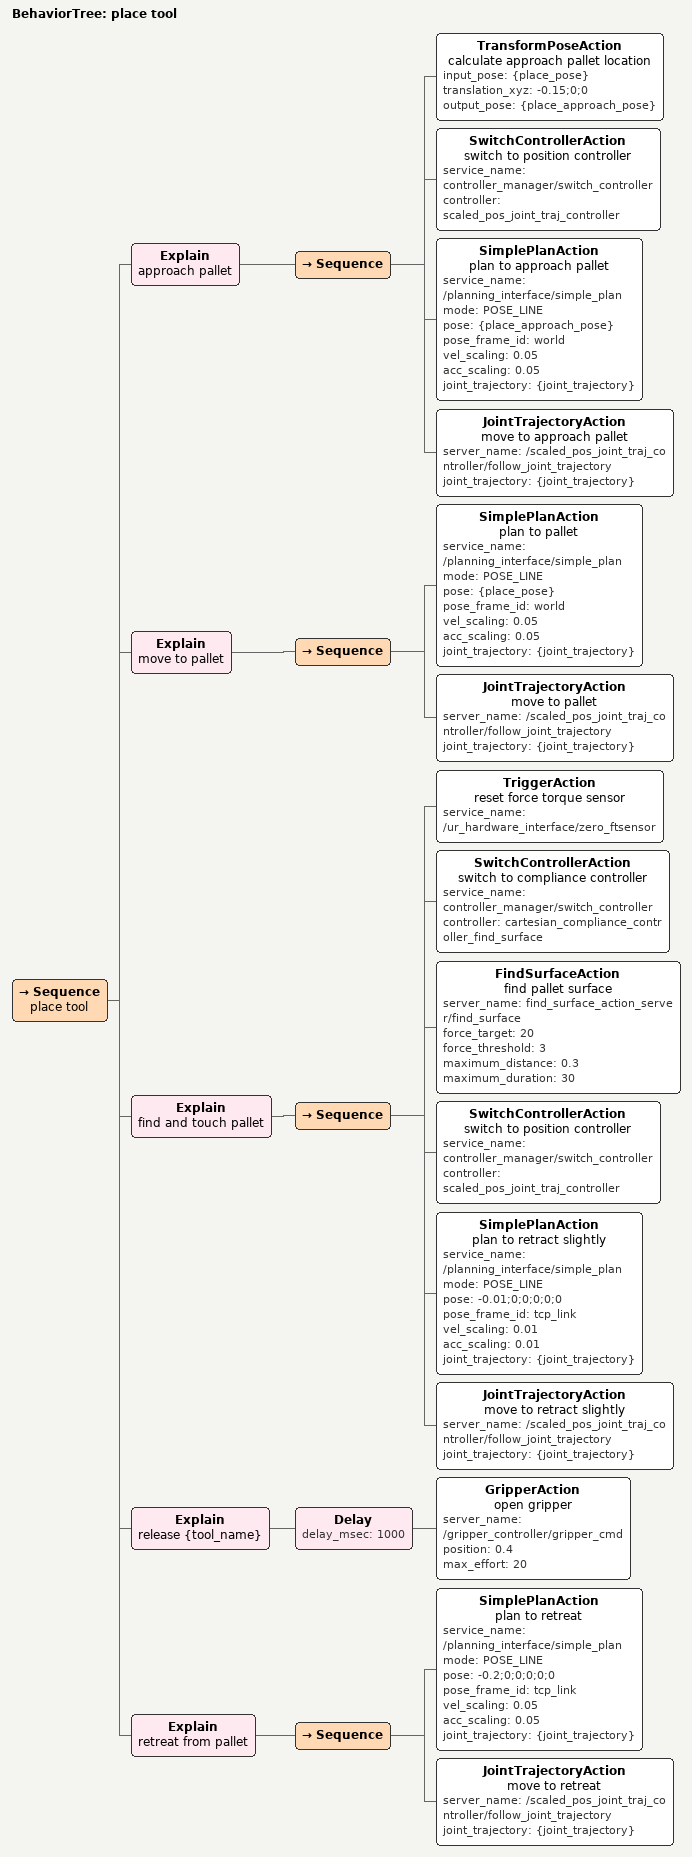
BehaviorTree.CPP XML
<root>
    <!--
    inputs:
      - tool_name
      - place_pose
  -->
    <BehaviorTree ID="place tool">

        <Sequence name="place tool">

            <Explain name="approach pallet">
                <Sequence>
                    <!-- calculate approach tool-->
                    <TransformPoseAction
                        name="calculate approach pallet location"
                        input_pose="{place_pose}"
                        translation_xyz="-0.15;0;0"
                        output_pose="{place_approach_pose}"
                    />

                    <!-- position control -->
                    <SwitchControllerAction
                        name="switch to position controller"
                        service_name="controller_manager/switch_controller"
                        controller="scaled_pos_joint_traj_controller"
                    />
                    <!-- plan to approach latch -->
                    <SimplePlanAction
                        name="plan to approach pallet"
                        service_name="/planning_interface/simple_plan"
                        mode="POSE_LINE"
                        pose="{place_approach_pose}"
                        pose_frame_id="world"
                        vel_scaling="0.05"
                        acc_scaling="0.05"
                        joint_trajectory="{joint_trajectory}"
                    />
                    <!-- move to approach latch -->
                    <JointTrajectoryAction
                        name="move to approach pallet"
                        server_name="/scaled_pos_joint_traj_controller/follow_joint_trajectory"
                        joint_trajectory="{joint_trajectory}"
                    />
                </Sequence>
            </Explain>

            <Explain name="move to pallet">
                <Sequence>
                    <!-- plan to tool -->
                    <SimplePlanAction
                        name="plan to pallet"
                        service_name="/planning_interface/simple_plan"
                        mode="POSE_LINE"
                        pose="{place_pose}"
                        pose_frame_id="world"
                        vel_scaling="0.05"
                        acc_scaling="0.05"
                        joint_trajectory="{joint_trajectory}"
                    />
                    <!-- move to latch -->
                    <JointTrajectoryAction
                        name="move to pallet"
                        server_name="/scaled_pos_joint_traj_controller/follow_joint_trajectory"
                        joint_trajectory="{joint_trajectory}"
                    />
                </Sequence>
            </Explain>

            <Explain name="find and touch pallet">
                <Sequence>
                    <!-- zero ft sensor -->
                    <TriggerAction
                        name="reset force torque sensor"
                        service_name="/ur_hardware_interface/zero_ftsensor"
                    />
                    <!-- switch to find surface controller -->
                    <SwitchControllerAction
                        name="switch to compliance controller"
                        service_name="controller_manager/switch_controller"
                        controller="cartesian_compliance_controller_find_surface"
                    />
                    <!-- find surface -->
                    <FindSurfaceAction
                        name="find pallet surface"
                        server_name="find_surface_action_server/find_surface"
                        force_target="20"
                        force_threshold="3"
                        maximum_distance="0.3"
                        maximum_duration="30"
                    />
                    <!-- switch to joint traj ctrl -->
                    <SwitchControllerAction
                        name="switch to position controller"
                        service_name="controller_manager/switch_controller"
                        controller="scaled_pos_joint_traj_controller"
                    />
                    <!-- plan to retract-->
                    <SimplePlanAction
                        name="plan to retract slightly"
                        service_name="/planning_interface/simple_plan"
                        mode="POSE_LINE"
                        pose="-0.01;0;0;0;0;0"
                        pose_frame_id="tcp_link"
                        vel_scaling="0.01"
                        acc_scaling="0.01"
                        joint_trajectory="{joint_trajectory}"
                    />
                    <!-- move to retract -->
                    <JointTrajectoryAction
                        name="move to retract slightly"
                        server_name="/scaled_pos_joint_traj_controller/follow_joint_trajectory"
                        joint_trajectory="{joint_trajectory}"
                    />

                </Sequence>
            </Explain>

            <Explain name="release {tool_name}">
                <Delay delay_msec="1000">
                    <!-- open gripper -->
                    <GripperAction
                        name="open gripper"
                        server_name="/gripper_controller/gripper_cmd"
                        position="0.4"
                        max_effort="20"
                    />
                </Delay>
            </Explain>

            <Explain name="retreat from pallet">
                <Sequence>
                    <!-- plan to approach latch -->
                    <SimplePlanAction
                        name="plan to retreat"
                        service_name="/planning_interface/simple_plan"
                        mode="POSE_LINE"
                        pose="-0.2;0;0;0;0;0"
                        pose_frame_id="tcp_link"
                        vel_scaling="0.05"
                        acc_scaling="0.05"
                        joint_trajectory="{joint_trajectory}"
                    />
                    <!-- move to approach latch -->
                    <JointTrajectoryAction
                        name="move to retreat"
                        server_name="/scaled_pos_joint_traj_controller/follow_joint_trajectory"
                        joint_trajectory="{joint_trajectory}"
                    />

                </Sequence>
            </Explain>

        </Sequence>
    </BehaviorTree>

</root>
